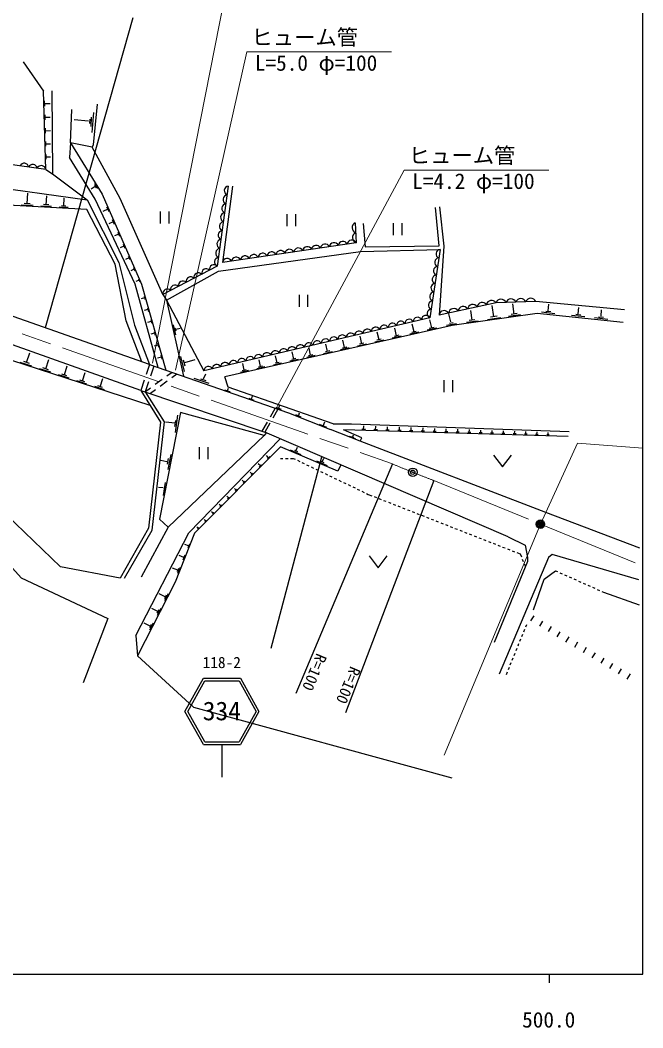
# Model space of a CAD drawing. Units: millimetres, scale not verified. Extents: x 40000 to 680000, y 20000 to 380000.
# Drawn here: x 505956 to 579000, y 198715 to 316954 of the extents above; entities that cross this region are included whole.
import ezdxf
from ezdxf.enums import TextEntityAlignment as Align

# ---------------------------------------------------------------- set-up
doc = ezdxf.new("R2010")
doc.units = ezdxf.units.MM
doc.header["$LTSCALE"] = 1000
doc.header["$PDMODE"] = 32
doc.header["$PDSIZE"] = 500
doc.linetypes.add('CHAIN', pattern=[18.5, 12, -1.5, 3.5, -1.5])
for name, color, linetype, lineweight in [('M-BGD', 7, 'Continuous', 25), ('M-BMK', 2, 'CHAIN', 13), ('M-BMK-HTXT', 7, 'Continuous', 13), ('M-BMK-SRVR', 3, 'Continuous', 25), ('M-STR-HTXT', 7, 'Continuous', 13), ('M-STR-STRC', 7, 'Continuous', 25), ('M-TTL-BAND', 7, 'Continuous', 25)]:
    doc.layers.add(name, color=color, linetype=linetype, lineweight=lineweight)
doc.layers.add('M-OTRS', color=6, linetype='Continuous')
doc.styles.add('ＭＳ ゴシック', font='')
doc.styles.get('ＭＳ ゴシック').set_extended_font_data('MS Gothic')

msp = doc.modelspace()

# ---------------------------------------------------------------- linework, layer by layer
at = {"layer": 'M-BGD'}
for p, q in [((519158, 317214), (508873, 280860)), ((520125, 273514), (411633, 312083)), ((506293, 312056), (508700, 308618)), ((508950, 299416), (508700, 308618)), ((509653, 308658), (509751, 298909)), ((508848, 306847), (508831, 307475)), ((508839, 307161), (509467, 307178)), ((508891, 305260), (508875, 305861)), ((508883, 305560), (509484, 305577)), ((513967, 305121), (512285, 305255)), ((514110, 305322), (514072, 304844)), ((514301, 305589), (514254, 304481)), ((514559, 306105), (514359, 303783)), ((508934, 303700), (508918, 304274)), ((508926, 303987), (509499, 304003)), ((508975, 302167), (508960, 302714)), ((508968, 302440), (509515, 302455)), ((511858, 302577), (511750, 300838)), ((509016, 300660), (509002, 301180)), ((509009, 300920), (509530, 300934)), ((508950, 299416), (509751, 298909)), ((509751, 298909), (513818, 295880)), ((514764, 297441), (514271, 297139)), ((514674, 297784), (515029, 297204)), ((514676, 297586), (514853, 297296)), ((530852, 297462), (529701, 288511)), ((506792, 295435), (506855, 296635)), ((509013, 295290), (509068, 296331)), ((511062, 295157), (511109, 296051)), ((513818, 295880), (517529, 288530)), ((507486, 295187), (506075, 295261)), ((507145, 295417), (506439, 295454)), ((509615, 295075), (508391, 295139)), ((509319, 295274), (508707, 295307)), ((511579, 294971), (510528, 295027)), ((511325, 295143), (510799, 295171)), ((516225, 294770), (515661, 294522)), ((516101, 295052), (516350, 294488)), ((522389, 294512), (522389, 293112)), ((523439, 293112), (523439, 294512)), ((555113, 290480), (554688, 294963)), ((555133, 295049), (555649, 290434)), ((516877, 293291), (516349, 293059)), ((516761, 293555), (516993, 293027)), ((537251, 294178), (537251, 292778)), ((538301, 292778), (538301, 294178)), ((521196, 271751), (458102, 292221)), ((517404, 292094), (517620, 291603)), ((546176, 293096), (546438, 290338)), ((549707, 293138), (549707, 291738)), ((550757, 291738), (550757, 293138)), ((517512, 291848), (517020, 291632)), ((518132, 290442), (517675, 290240)), ((518031, 290670), (518232, 290213)), ((546438, 290338), (555113, 290480)), ((555649, 290434), (555104, 282345)), ((517529, 288530), (519359, 281167)), ((518736, 289070), (518313, 288883)), ((518643, 289281), (518829, 288858)), ((519325, 287732), (518935, 287560)), ((519239, 287926), (519411, 287537)), ((519899, 286427), (519542, 286270)), ((519821, 286606), (519978, 286248)), ((520554, 284375), (520139, 284258)), ((520496, 284582), (520613, 284167)), ((523105, 284095), (527515, 275809)), ((523105, 284095), (525100, 275165)), ((538666, 284709), (538666, 283309)), ((539716, 283309), (539716, 284709)), ((576857, 282976), (566441, 283943)), ((520942, 282997), (520520, 282878)), ((520883, 283209), (521002, 282786)), ((558972, 281758), (558808, 282899)), ((561521, 282157), (561330, 283487)), ((563909, 282474), (563739, 283659)), ((567129, 282719), (568692, 282532)), ((567612, 282809), (568204, 282762)), ((567912, 282859), (567972, 283624)), ((571422, 282493), (571482, 283257)), ((574106, 282212), (574165, 282977)), ((521333, 281612), (520902, 281491)), ((521272, 281828), (521393, 281397)), ((554229, 280849), (554018, 281782)), ((556488, 281542), (556241, 282505)), ((556306, 281399), (556765, 281494)), ((559672, 281653), (558329, 281460)), ((559307, 281806), (558636, 281710)), ((562337, 282035), (560772, 281810)), ((561912, 282213), (561130, 282101)), ((564636, 282364), (563242, 282165)), ((564257, 282524), (563560, 282424)), ((576706, 281495), (566623, 282549)), ((570640, 282352), (572202, 282166)), ((571122, 282443), (571714, 282395)), ((573323, 282072), (574885, 281885)), ((573805, 282162), (574398, 282115)), ((519359, 281167), (521120, 276545)), ((521664, 280438), (521787, 280000)), ((523887, 281186), (524164, 280030)), ((524114, 280855), (524199, 280485)), ((524216, 280689), (524721, 280816)), ((548055, 279450), (547853, 280345)), ((550098, 279913), (549893, 280820)), ((552734, 280339), (551651, 280095)), ((552426, 280440), (551885, 280318)), ((552156, 280379), (551948, 281299)), ((554815, 280808), (553717, 280560)), ((554503, 280911), (553954, 280787)), ((555962, 281170), (557147, 281361)), ((521725, 280219), (521287, 280095)), ((544014, 278534), (543818, 279404)), ((546287, 279049), (545767, 278932)), ((546027, 278990), (545828, 279873)), ((548617, 279411), (547564, 279173)), ((548318, 279509), (547792, 279391)), ((550668, 279873), (549600, 279632)), ((550365, 279973), (549831, 279853)), ((506711, 276781), (507086, 277937)), ((522120, 278818), (521673, 278692)), ((522057, 279041), (522183, 278594)), ((538062, 277186), (537874, 278019)), ((540031, 277632), (539841, 278477)), ((542554, 278044), (541545, 277816)), ((542267, 278138), (541763, 278025)), ((542015, 278081), (541822, 278939)), ((544560, 278496), (543537, 278265)), ((544270, 278592), (543758, 278477)), ((546581, 278952), (545543, 278718)), ((507324, 276357), (505965, 276798)), ((507051, 276671), (506371, 276892)), ((508956, 276043), (509314, 277145)), ((522517, 277409), (522063, 277280)), ((522453, 277636), (522582, 277181)), ((524778, 277483), (525208, 275735)), ((525083, 277101), (525274, 276413)), ((525284, 276776), (526478, 277120)), ((534165, 276303), (533983, 277112)), ((536622, 276707), (535656, 276489)), ((536348, 276797), (535865, 276688)), ((536106, 276743), (535921, 277564)), ((538585, 277149), (537605, 276928)), ((538307, 277241), (537817, 277130)), ((540562, 277595), (539568, 277371)), ((540280, 277688), (539783, 277576)), ((509541, 275638), (508244, 276058)), ((509280, 275937), (508632, 276148)), ((511140, 275324), (511481, 276375)), ((513265, 274625), (513590, 275625)), ((521120, 276545), (520731, 275362)), ((521120, 276545), (537448, 270886)), ((521633, 276367), (521232, 275190)), ((523772, 275625), (523179, 275190)), ((532739, 275831), (531801, 275620)), ((532473, 275919), (532004, 275813)), ((532239, 275866), (532059, 276663)), ((534674, 276267), (533722, 276053)), ((534403, 276357), (533928, 276249)), ((511698, 274938), (510462, 275339)), ((511449, 275224), (510831, 275424)), ((513797, 274257), (512620, 274639)), ((513560, 274529), (512971, 274720)), ((515333, 273944), (515642, 274896)), ((520513, 274697), (520125, 273514)), ((521006, 274528), (520605, 273351)), ((522615, 274776), (521808, 274185)), ((523192, 274579), (522387, 273987)), ((524346, 275426), (523757, 274993)), ((528112, 274330), (526373, 274913)), ((527118, 274875), (527720, 274665)), ((527472, 274875), (527740, 275439)), ((530349, 273903), (529963, 275103)), ((555644, 274696), (555644, 273296)), ((556694, 273296), (556694, 274696)), ((515838, 273595), (514719, 273958)), ((515613, 273854), (515053, 274035)), ((520125, 273514), (522401, 269770)), ((520125, 273514), (534652, 268598)), ((521244, 273771), (520651, 273336)), ((522874, 269813), (520651, 273336)), ((521822, 273572), (521233, 273139)), ((542681, 269605), (530349, 273903)), ((532797, 272582), (533380, 272381)), ((533105, 272540), (533210, 272834)), ((524751, 270922), (522309, 258392)), ((534578, 268204), (524751, 270922)), ((535878, 271430), (535264, 270376)), ((536200, 271318), (535599, 270262)), ((536597, 271255), (535972, 271501)), ((536306, 271467), (536399, 271765)), ((537448, 270886), (542365, 268908)), ((538633, 270599), (538726, 270896)), ((522401, 269770), (521023, 257328)), ((521431, 257097), (522874, 269813)), ((524122, 269650), (523019, 269790)), ((524185, 269972), (524051, 269284)), ((524423, 270593), (524127, 268558)), ((534912, 269771), (534298, 268718)), ((535253, 269654), (534652, 268598)), ((538925, 270387), (538299, 270633)), ((541538, 269423), (541678, 269818)), ((542681, 269605), (544821, 269596)), ((544821, 269596), (570347, 268700)), ((534796, 268536), (534578, 268204)), ((563201, 256344), (534652, 268598)), ((541020, 269533), (541882, 269198)), ((545846, 267554), (542365, 268908)), ((546037, 267955), (543868, 268901)), ((570222, 268118), (543868, 268901)), ((546452, 268924), (546036, 268936)), ((546244, 268930), (546256, 269345)), ((547855, 268882), (547447, 268894)), ((547651, 268888), (547663, 269296)), ((549251, 268841), (548851, 268853)), ((549051, 268847), (549063, 269247)), ((550639, 268800), (550247, 268811)), ((550443, 268805), (550455, 269198)), ((552020, 268759), (551635, 268770)), ((551828, 268764), (551839, 269149)), ((553394, 268718), (553016, 268729)), ((553205, 268723), (553216, 269101)), ((554760, 268677), (554390, 268688)), ((554575, 268683), (554586, 269053)), ((556119, 268637), (555756, 268648)), ((555937, 268642), (555948, 269005)), ((557470, 268597), (557115, 268607)), ((557293, 268602), (557303, 268958)), ((558815, 268557), (558466, 268567)), ((558641, 268562), (558651, 268910)), ((560152, 268517), (559811, 268527)), ((559981, 268522), (559992, 268863)), ((561482, 268477), (561148, 268487)), ((561315, 268482), (561325, 268817)), ((562805, 268438), (562478, 268448)), ((562642, 268443), (562651, 268770)), ((564121, 268399), (563801, 268409)), ((563961, 268404), (563971, 268724)), ((565273, 268365), (565283, 268678)), ((566579, 268326), (566588, 268632)), ((567877, 268287), (567886, 268586)), ((523320, 257446), (534578, 268204)), ((544546, 268143), (545259, 267854)), ((544834, 268095), (545078, 267987)), ((544985, 268070), (545078, 268290)), ((545846, 267554), (546037, 267955)), ((567601, 259188), (545846, 267554)), ((565430, 268360), (565117, 268369)), ((566732, 268322), (566426, 268331)), ((568027, 268283), (567728, 268292)), ((526948, 266848), (526948, 265448)), ((527998, 265448), (527998, 266848)), ((543203, 264053), (536500, 266879)), ((537633, 266555), (538877, 265986)), ((538142, 266496), (538478, 266343)), ((538338, 266513), (538495, 266852)), ((523156, 265147), (522461, 265268)), ((523334, 265510), (523213, 264847)), ((523630, 265978), (523296, 264249)), ((534130, 264644), (533880, 264894)), ((535100, 265616), (534836, 265879)), ((535231, 265748), (534968, 265484)), ((536478, 265524), (536788, 265527)), ((537088, 265530), (537388, 265532)), ((537688, 265535), (537997, 265538)), ((537997, 265538), (538206, 265438)), ((549644, 264876), (538305, 237963)), ((538477, 265308), (538747, 265178)), ((539017, 265048), (539288, 264918)), ((540716, 265255), (541961, 264686)), ((541226, 265196), (541562, 265043)), ((541421, 265213), (541579, 265552)), ((561485, 265927), (562535, 264527)), ((562535, 264527), (563585, 265927)), ((533175, 263685), (532937, 263922)), ((533293, 263804), (533056, 263567)), ((534255, 264769), (534006, 264519)), ((539558, 264788), (539829, 264658)), ((540099, 264529), (540369, 264399)), ((540640, 264269), (540910, 264139)), ((541181, 264009), (541451, 263879)), ((541721, 263749), (541992, 263619)), ((543577, 264767), (543203, 264053)), ((522977, 262712), (522723, 261196)), ((532232, 262740), (532008, 262964)), ((532344, 262852), (532120, 262628)), ((542262, 263489), (542533, 263359)), ((542803, 263229), (543073, 263099)), ((543344, 262970), (543614, 262840)), ((543885, 262710), (544155, 262580)), ((554498, 262928), (544105, 235685)), ((510706, 252828), (500790, 262298)), ((522723, 262062), (522194, 262120)), ((531302, 261808), (531091, 262019)), ((531408, 261913), (531197, 261702)), ((544426, 262450), (544696, 262320)), ((544966, 262190), (545237, 262060)), ((545507, 261930), (545778, 261800)), ((546048, 261670), (546318, 261540)), ((546589, 261410), (546797, 261310)), ((546797, 261310), (547190, 261156)), ((529481, 259981), (529294, 260167)), ((530385, 260888), (530186, 261086)), ((530484, 260988), (530286, 260789)), ((547469, 261047), (547748, 260937)), ((548028, 260828), (548307, 260718)), ((548586, 260609), (548866, 260499)), ((549145, 260390), (549424, 260280)), ((549703, 260171), (549983, 260061)), ((498586, 259789), (506067, 251502)), ((528589, 259087), (528415, 259260)), ((528676, 259174), (528502, 259000)), ((529574, 260074), (529388, 259888)), ((550262, 259952), (550541, 259842)), ((550821, 259733), (551100, 259623)), ((551379, 259514), (551659, 259404)), ((551938, 259295), (552217, 259185)), ((552497, 259076), (552776, 258966)), ((578644, 254990), (567601, 259188)), ((522309, 258392), (523320, 257446)), ((527709, 258205), (527547, 258366)), ((527790, 258286), (527628, 258124)), ((553055, 258857), (553334, 258748)), ((553614, 258638), (553893, 258529)), ((554172, 258419), (554452, 258310)), ((554731, 258200), (555010, 258091)), ((555290, 257981), (555569, 257872)), ((521023, 257328), (517700, 251470)), ((518207, 251497), (521431, 257097)), ((523320, 257446), (520142, 251583)), ((526842, 257334), (526692, 257484)), ((526916, 257409), (526767, 257259)), ((555848, 257762), (556127, 257653)), ((556407, 257543), (556686, 257434)), ((556965, 257324), (557245, 257215)), ((557524, 257105), (557803, 256996)), ((558083, 256886), (558362, 256777)), ((558641, 256667), (558920, 256558)), ((525715, 255264), (525271, 255439)), ((525802, 255486), (525627, 255042)), ((559200, 256448), (559479, 256339)), ((559758, 256229), (560038, 256120)), ((560317, 256010), (560596, 255901)), ((560876, 255791), (561155, 255682)), ((561434, 255572), (561714, 255463)), ((563201, 256344), (565184, 255361)), ((561993, 255353), (562272, 255244)), ((562551, 255134), (562831, 255025)), ((563110, 254915), (563389, 254806)), ((563669, 254696), (563948, 254587)), ((564227, 254477), (564620, 254323)), ((564620, 254323), (564751, 253995)), ((565184, 255361), (565489, 253908)), ((568373, 254267), (567914, 253913)), ((578549, 251277), (568373, 254267)), ((525171, 253890), (524591, 254120)), ((525286, 254180), (525057, 253600)), ((546909, 254100), (547959, 252700)), ((547959, 252700), (549009, 254100)), ((565470, 253440), (561543, 243937)), ((567914, 253913), (562161, 240211)), ((564863, 253717), (564975, 253439)), ((565087, 253160), (565219, 252832)), ((565489, 253908), (565470, 253440)), ((517700, 251470), (510706, 252828)), ((524465, 252424), (523844, 252669)), ((524537, 252606), (524392, 252241)), ((524719, 252745), (524430, 252015)), ((567417, 251372), (568772, 252340)), ((568772, 252340), (568986, 252244)), ((569260, 252122), (569534, 251999)), ((569807, 251877), (570081, 251755)), ((506067, 251502), (516240, 246765)), ((566170, 247760), (567417, 251372)), ((570355, 251632), (570629, 251510)), ((570903, 251388), (571177, 251265)), ((571451, 251143), (571725, 251021)), ((571999, 250898), (572273, 250776)), ((522984, 249276), (522282, 249636)), ((523319, 249626), (522896, 248800)), ((572547, 250654), (572821, 250531)), ((573095, 250409), (573369, 250287)), ((573642, 250164), (573916, 250042)), ((574190, 249920), (574404, 249824)), ((574404, 249824), (578575, 248341)), ((523089, 249483), (522878, 249070)), ((522105, 247561), (521400, 247922)), ((522211, 247768), (521999, 247354)), ((522442, 247912), (522017, 247083)), ((516240, 246765), (513345, 239212)), ((521223, 245842), (520515, 246205)), ((521330, 246050), (521117, 245633)), ((521562, 246195), (521135, 245361)), ((565262, 245754), (565386, 246058)), ((566197, 247057), (565836, 246458)), ((567225, 246437), (566863, 245838)), ((564810, 244642), (564923, 244920)), ((565036, 245198), (565149, 245476)), ((568252, 245817), (567891, 245218)), ((569280, 245197), (568918, 244598)), ((519534, 244737), (519723, 242383)), ((564358, 243530), (564471, 243808)), ((564584, 244086), (564697, 244364)), ((570307, 244577), (569945, 243978)), ((571334, 243957), (570973, 243358)), ((563907, 242418), (564020, 242696)), ((564133, 242974), (564245, 243252)), ((572362, 243337), (572000, 242737)), ((573389, 242717), (573028, 242117)), ((519723, 242383), (526306, 236345)), ((563455, 241307), (563568, 241585)), ((563681, 241863), (563794, 242140)), ((574417, 242097), (574055, 241497)), ((575444, 241477), (575082, 240877)), ((562992, 240168), (563116, 240473)), ((563229, 240751), (563342, 241029)), ((576471, 240857), (576110, 240257)), ((577499, 240236), (577137, 239637)), ((526306, 236345), (556593, 228032))]:
    msp.add_line(p, q, dxfattribs=at)
for points in [[(521120, 276545), (458021, 298776), (461246, 308897), (468057, 323186)], [(461246, 308897), (480587, 305081), (492094, 301319), (501446, 297578), (513818, 295880)], [(513780, 294755), (499520, 295506), (490748, 300488), (480773, 302221), (475076, 304027), (461919, 306435)], [(522702, 284750), (517684, 296041), (514395, 302039), (511858, 302577), (512030, 306490)], [(514395, 302039), (514545, 302340), (515040, 307092)], [(508950, 299416), (497974, 300958), (496281, 301538), (490644, 304338)], [(511858, 302577), (515562, 296525), (520206, 285980), (523054, 275874)], [(522157, 276185), (519457, 285982), (514763, 295962), (511750, 300838)], [(530373, 297493), (529083, 288076), (522702, 284750)], [(520232, 276857), (518376, 281691), (517086, 288334), (513780, 294755)], [(545272, 293171), (545358, 290828), (529701, 288511)], [(522702, 284750), (523105, 284095), (529209, 287488), (545890, 289801), (555208, 290055)], [(555208, 290055), (554025, 282033), (527515, 275809)], [(566441, 283943), (561776, 283795), (555104, 282345)], [(566623, 282549), (556642, 281117), (529963, 275103)], [(530575, 273321), (530538, 273344), (529952, 273534)], [(530275, 273483), (530292, 273514), (530402, 273771)], [(519534, 244737), (525747, 256797), (536447, 267827)], [(536500, 266879), (526417, 256767), (524138, 251005), (519723, 242383)]]:
    msp.add_lwpolyline(points, dxfattribs=at)
for centre, radius, start, end in [((506439, 299651), 517, 5.11373, 158.89815), ((507437, 299510), 517, 5.11373, 158.89815), ((508435, 299370), 517, 5.11373, 158.89815), ((530449, 296949), 548, 97.90755, 246.49207), ((530305, 295903), 548, 97.90755, 246.49207), ((530162, 294857), 548, 97.90755, 246.49207), ((529875, 292764), 548, 97.90755, 246.49207), ((530019, 293811), 548, 97.90755, 246.49207), ((529732, 291718), 548, 97.90755, 246.49207), ((545522, 292594), 630, 113.48753, 250.71578), ((529589, 290672), 548, 97.90755, 246.49207), ((543814, 290450), 548, 24.0824, 172.75562), ((544857, 290604), 548, 24.0824, 172.75562), ((545565, 291422), 630, 113.48753, 250.71578), ((529445, 289626), 548, 97.90755, 246.49207), ((535463, 289214), 548, 24.0824, 172.75562), ((536507, 289369), 548, 24.0824, 172.75562), ((537551, 289523), 548, 24.0824, 172.75562), ((538595, 289678), 548, 24.0824, 172.75562), ((539638, 289832), 548, 24.0824, 172.75562), ((540682, 289987), 548, 24.0824, 172.75562), ((541726, 290141), 548, 24.0824, 172.75562), ((542770, 290296), 548, 24.0824, 172.75562), ((555254, 289536), 521, 95.0522, 248.1792), ((529302, 288579), 548, 97.90755, 246.49207), ((530244, 288442), 548, 24.0824, 172.75562), ((531288, 288596), 548, 24.0824, 172.75562), ((532332, 288751), 548, 24.0824, 172.75562), ((533376, 288905), 548, 24.0824, 172.75562), ((534419, 289060), 548, 24.0824, 172.75562), ((555106, 288533), 521, 95.0522, 248.1792), ((527776, 287248), 530, 41.74766, 193.31123), ((528688, 287723), 530, 41.74766, 193.31123), ((554958, 287530), 521, 95.0522, 248.1792), ((525041, 285823), 530, 41.74766, 193.31123), ((525953, 286298), 530, 41.74766, 193.31123), ((526865, 286773), 530, 41.74766, 193.31123), ((554810, 286528), 521, 95.0522, 248.1792), ((523218, 284872), 530, 41.74766, 193.31123), ((524130, 285348), 530, 41.74766, 193.31123), ((554515, 284522), 521, 95.0522, 248.1792), ((554662, 285525), 521, 95.0522, 248.1792), ((554367, 283519), 521, 95.0522, 248.1792), ((560151, 283233), 605, 32.0459, 172.48173), ((561263, 283475), 605, 32.0459, 172.48173), ((562366, 283588), 626, 22.94587, 160.68341), ((563532, 283625), 626, 22.94587, 160.68341), ((564698, 283662), 626, 22.94587, 160.68341), ((565865, 283699), 626, 22.94587, 160.68341), ((554219, 282516), 521, 95.0522, 248.1792), ((555703, 282266), 605, 32.0459, 172.48173), ((556815, 282508), 605, 32.0459, 172.48173), ((557927, 282749), 605, 32.0459, 172.48173), ((559039, 282991), 605, 32.0459, 172.48173), ((550616, 281111), 518, 26.36788, 180.05618), ((551598, 281342), 518, 26.36788, 180.05618), ((552580, 281572), 518, 26.36788, 180.05618), ((553561, 281803), 518, 26.36788, 180.05618), ((544725, 279728), 518, 26.36788, 180.05618), ((545707, 279958), 518, 26.36788, 180.05618), ((546688, 280189), 518, 26.36788, 180.05618), ((547670, 280419), 518, 26.36788, 180.05618), ((548652, 280650), 518, 26.36788, 180.05618), ((549634, 280881), 518, 26.36788, 180.05618), ((539815, 278575), 518, 26.36788, 180.05618), ((540797, 278806), 518, 26.36788, 180.05618), ((541779, 279036), 518, 26.36788, 180.05618), ((542761, 279267), 518, 26.36788, 180.05618), ((543743, 279497), 518, 26.36788, 180.05618), ((534906, 277423), 518, 26.36788, 180.05618), ((535888, 277653), 518, 26.36788, 180.05618), ((536870, 277884), 518, 26.36788, 180.05618), ((537852, 278114), 518, 26.36788, 180.05618), ((538834, 278345), 518, 26.36788, 180.05618), ((529997, 276270), 518, 26.36788, 180.05618), ((530979, 276501), 518, 26.36788, 180.05618), ((531961, 276731), 518, 26.36788, 180.05618), ((532942, 276962), 518, 26.36788, 180.05618), ((533924, 277192), 518, 26.36788, 180.05618), ((528033, 275809), 518, 26.36788, 180.05618), ((529015, 276040), 518, 26.36788, 180.05618)]:
    msp.add_arc(centre, radius, start, end, dxfattribs=at)
at = {"layer": 'M-BMK'}
for p, q in [((458569, 296909), (549644, 264876)), ((554498, 262928), (566979, 257826)), ((566979, 257826), (578272, 253208))]:
    msp.add_line(p, q, dxfattribs=at)
msp.add_arc((608838, 405364), 152449, 247.15238, 249.11797, dxfattribs=at)
at = {"layer": 'M-BMK-HTXT'}
for p, q in [((566979, 257826), (571317, 267323)), ((571317, 267323), (579000, 266730)), ((566979, 257826), (555677, 230711))]:
    msp.add_line(p, q, dxfattribs=at)
at = {"layer": 'M-BMK-SRVR'}
for centre, radius in [((552009, 263903), 500), ((566979, 257826), 500), ((566979, 257826), 400), ((566979, 257826), 300), ((566979, 257826), 200), ((566979, 257826), 100), ((566979, 257826), 20)]:
    msp.add_circle(centre, radius, dxfattribs=at)
for p in [(552009, 263903), (566979, 257826)]:
    msp.add_point(p, dxfattribs=at)
at = {"layer": 'M-OTRS'}
msp.add_point((566979, 257826), dxfattribs=at)
at = {"layer": 'M-STR-HTXT'}
for p, q in [((530145, 320566), (521473, 276723)), ((524182, 275884), (532539, 313237)), ((532539, 313237), (549526, 313237)), ((536115, 271603), (551000, 299367)), ((551000, 299367), (567986, 299367))]:
    msp.add_line(p, q, dxfattribs=at)
at = {"layer": 'M-STR-STRC'}
for p, q in [((535392, 243273), (541333, 265730)), ((525286, 235849), (527453, 239733)), ((525629, 235849), (527629, 239433)), ((527453, 239733), (531806, 239733)), ((527629, 239433), (531629, 239433)), ((531629, 239433), (533629, 235849)), ((531806, 239733), (533973, 235849)), ((527453, 231965), (525286, 235849)), ((527629, 232265), (525629, 235849)), ((533629, 235849), (531629, 232265)), ((533973, 235849), (531806, 231965)), ((527453, 231965), (531806, 231965)), ((527629, 232265), (531629, 232265)), ((529629, 231965), (529629, 228120))]:
    msp.add_line(p, q, dxfattribs=at)
at = {"layer": 'M-TTL-BAND'}
for p, q in [((579000, 205000), (579000, 370000)), ((40000, 205000), (579000, 205000)), ((568000, 205000), (568000, 204000))]:
    msp.add_line(p, q, dxfattribs=at)

# ---------------------------------------------------------------- texts
at = {"layer": 'M-BGD', "style": 'ＭＳ ゴシック'}
for p in [(540388, 242908), (544352, 241386)]:
    msp.add_text('R=100', height=1320, rotation=247.152, dxfattribs=at).set_placement(p, align=Align.BOTTOM_LEFT)
at = {"layer": 'M-STR-HTXT', "style": 'ＭＳ ゴシック'}
for s, p in [('ヒューム管', (533089, 313480)), ('L=5.0 φ=100', (533483, 310469)), ('ヒューム管', (551549, 299610)), ('L=4.2 φ=100', (551944, 296598))]:
    msp.add_text(s, height=1833, dxfattribs=at).set_placement(p, align=Align.BOTTOM_LEFT)
at = {"layer": 'M-STR-STRC', "style": 'ＭＳ ゴシック'}
for s, height, p in [('118-2', 1320, (527362, 240532)), ('334', 2199, (527373, 234142))]:
    msp.add_text(s, height=height, dxfattribs=at).set_placement(p, align=Align.BOTTOM_LEFT)
at = {"layer": 'M-TTL-BAND', "style": 'ＭＳ ゴシック'}
msp.add_text('500.0', height=1833, dxfattribs=at).set_placement((567958, 198195), align=Align.BOTTOM_CENTER)

doc.saveas('drawing.dxf')
